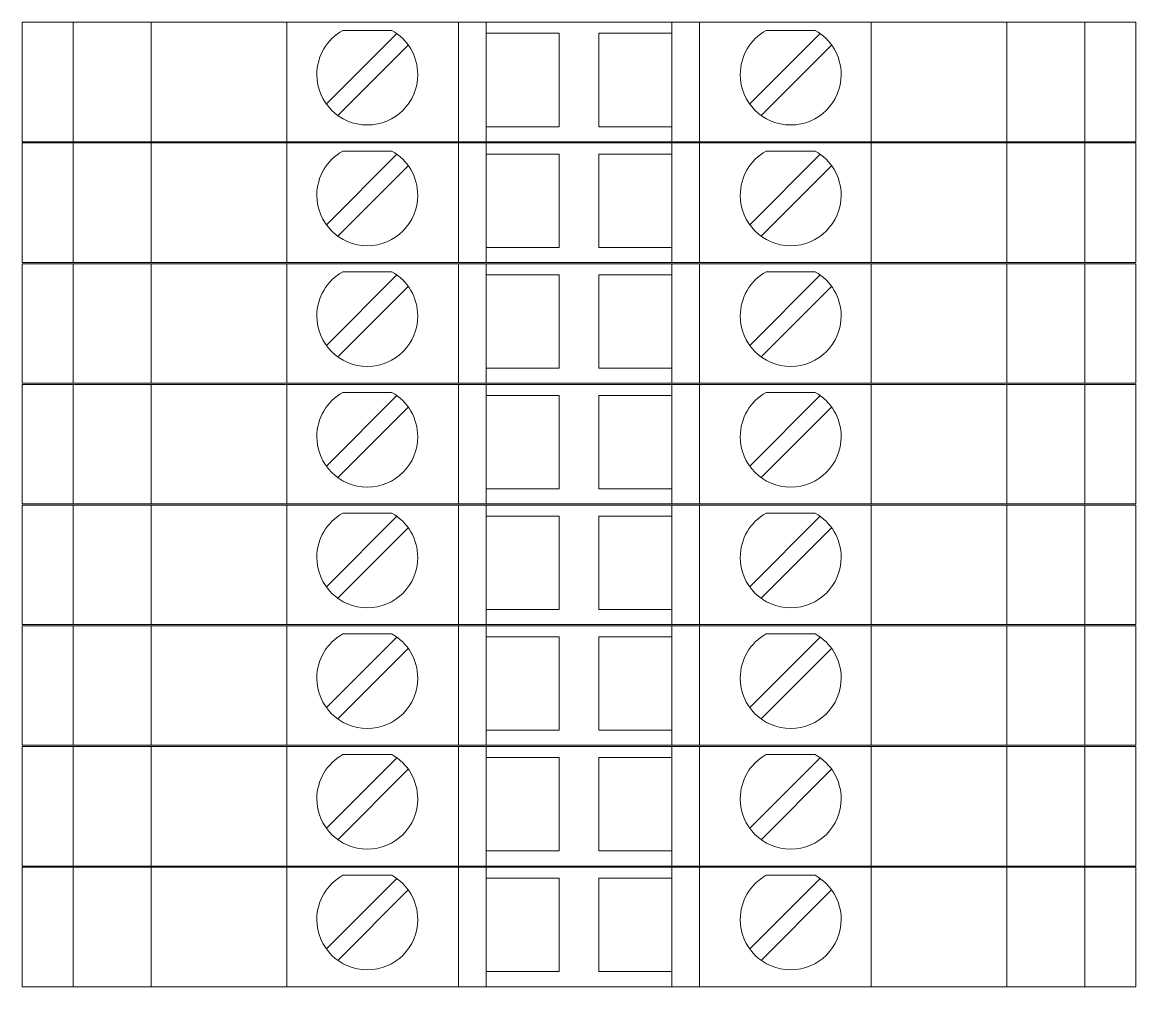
# Model space of a CAD drawing. Header units: millimetres. Extents: x 4962 to 7449, y 754 to 2938.
# Drawn here: x 5322.79 to 5370.79, y 2422.34 to 2463.89 of the extents above; entities that cross this region are included whole.
import ezdxf

# ---------------------------------------------------------------- set-up
doc = ezdxf.new("R2010")
doc.units = ezdxf.units.MM
doc.layers.add('000-PI-ORMAR', color=2, linetype='Continuous')

msp = doc.modelspace()

# ---------------------------------------------------------------- linework, layer by layer
at = {"layer": '000-PI-ORMAR', "color": 0, "linetype": 'ByBlock', "lineweight": 0}
for p, q in [((5322.792, 2463.893), (5322.792, 2463.893)), ((5324.992, 2463.893), (5322.792, 2463.893)), ((5322.792, 2463.893), (5322.792, 2458.743)), ((5324.992, 2463.893), (5324.992, 2463.893)), ((5324.992, 2463.893), (5326.584, 2463.893)), ((5324.992, 2463.893), (5324.992, 2458.743)), ((5326.584, 2463.893), (5328.726, 2463.893)), ((5327.042, 2463.893), (5327.042, 2463.893)), ((5328.353, 2463.893), (5328.353, 2458.743)), ((5329.11, 2463.893), (5328.726, 2463.893)), ((5331.618, 2463.893), (5329.11, 2463.893)), ((5329.292, 2463.893), (5329.292, 2463.893)), ((5330.792, 2463.893), (5330.792, 2463.893)), ((5331.618, 2463.893), (5334.192, 2463.893)), ((5331.942, 2463.893), (5331.942, 2463.893)), ((5334.192, 2463.893), (5341.592, 2463.893)), ((5334.192, 2463.893), (5334.192, 2458.743)), ((5336.992, 2463.893), (5336.992, 2463.893)), ((5341.592, 2463.893), (5342.792, 2463.893)), ((5341.592, 2463.893), (5341.592, 2458.743)), ((5342.792, 2463.893), (5342.792, 2463.893)), ((5342.792, 2463.893), (5350.792, 2463.893)), ((5342.792, 2463.893), (5342.792, 2458.743)), ((5350.792, 2463.893), (5350.792, 2463.893)), ((5350.792, 2463.893), (5351.992, 2463.893)), ((5350.792, 2463.893), (5350.792, 2458.743)), ((5351.992, 2463.893), (5359.392, 2463.893)), ((5351.992, 2463.893), (5351.992, 2458.743)), ((5359.392, 2463.893), (5361.966, 2463.893)), ((5359.392, 2463.893), (5359.392, 2458.743)), ((5364.474, 2463.893), (5361.966, 2463.893)), ((5362.792, 2463.893), (5362.792, 2463.893)), ((5363.092, 2463.893), (5363.092, 2463.893)), ((5363.992, 2463.893), (5363.992, 2463.893)), ((5364.858, 2463.893), (5364.474, 2463.893)), ((5364.858, 2463.893), (5367, 2463.893)), ((5365.231, 2463.893), (5365.231, 2458.743)), ((5366.542, 2463.893), (5366.542, 2463.893)), ((5367, 2463.893), (5368.592, 2463.893)), ((5368.592, 2463.893), (5368.592, 2463.893)), ((5368.592, 2463.893), (5369.792, 2463.893)), ((5368.592, 2463.893), (5368.592, 2458.743)), ((5369.292, 2463.893), (5369.292, 2463.893)), ((5369.792, 2463.893), (5369.792, 2463.893)), ((5369.792, 2463.893), (5370.109, 2463.893)), ((5370.792, 2463.893), (5370.109, 2463.893)), ((5370.792, 2463.893), (5370.792, 2463.893)), ((5370.792, 2463.893), (5370.792, 2458.743)), ((5338.937, 2463.409), (5335.902, 2460.373)), ((5336.608, 2463.543), (5336.608, 2463.543)), ((5338.726, 2463.543), (5336.608, 2463.543)), ((5338.726, 2463.543), (5338.726, 2463.543)), ((5338.937, 2463.409), (5338.937, 2463.409)), ((5342.792, 2463.418), (5345.942, 2463.418)), ((5342.792, 2463.418), (5342.792, 2463.418)), ((5345.942, 2463.418), (5345.942, 2459.393)), ((5345.942, 2463.418), (5345.942, 2463.418)), ((5347.642, 2459.393), (5347.642, 2463.418)), ((5347.642, 2463.418), (5350.792, 2463.418)), ((5347.642, 2463.418), (5347.642, 2463.418)), ((5350.792, 2463.418), (5350.792, 2463.418)), ((5357.187, 2463.409), (5354.152, 2460.373)), ((5354.858, 2463.543), (5354.858, 2463.543)), ((5356.976, 2463.543), (5354.858, 2463.543)), ((5356.976, 2463.543), (5356.976, 2463.543)), ((5357.187, 2463.409), (5357.187, 2463.409)), ((5336.397, 2459.878), (5339.432, 2462.914)), ((5339.432, 2462.914), (5339.432, 2462.914)), ((5341.592, 2462.943), (5341.592, 2460.343)), ((5341.592, 2462.943), (5341.592, 2462.943)), ((5351.992, 2462.943), (5351.992, 2460.343)), ((5351.992, 2462.943), (5351.992, 2462.943)), ((5354.647, 2459.878), (5357.682, 2462.914)), ((5357.682, 2462.914), (5357.682, 2462.914)), ((5335.902, 2460.373), (5335.902, 2460.373)), ((5341.592, 2460.343), (5341.592, 2460.343)), ((5351.992, 2460.343), (5351.992, 2460.343)), ((5354.152, 2460.373), (5354.152, 2460.373)), ((5336.397, 2459.878), (5336.397, 2459.878)), ((5354.647, 2459.878), (5354.647, 2459.878)), ((5345.942, 2459.393), (5342.792, 2459.393)), ((5342.792, 2459.393), (5342.792, 2459.393)), ((5345.942, 2459.393), (5345.942, 2459.393)), ((5350.792, 2459.393), (5347.642, 2459.393)), ((5347.642, 2459.393), (5347.642, 2459.393)), ((5350.792, 2459.393), (5350.792, 2459.393)), ((5324.992, 2458.743), (5322.792, 2458.743)), ((5322.792, 2458.743), (5322.792, 2458.743)), ((5322.792, 2458.693), (5322.792, 2458.693)), ((5324.992, 2458.693), (5322.792, 2458.693)), ((5322.792, 2458.693), (5322.792, 2453.543)), ((5324.992, 2458.743), (5326.584, 2458.743)), ((5324.992, 2458.743), (5324.992, 2458.743)), ((5324.992, 2458.693), (5324.992, 2458.693)), ((5324.992, 2458.693), (5326.584, 2458.693)), ((5324.992, 2458.693), (5324.992, 2453.543)), ((5326.584, 2458.743), (5328.726, 2458.743)), ((5326.584, 2458.693), (5328.726, 2458.693)), ((5327.042, 2458.743), (5327.042, 2458.743)), ((5327.042, 2458.693), (5327.042, 2458.693)), ((5328.353, 2458.693), (5328.353, 2453.543)), ((5328.726, 2458.743), (5329.11, 2458.743)), ((5329.11, 2458.693), (5328.726, 2458.693)), ((5329.11, 2458.743), (5331.618, 2458.743)), ((5331.618, 2458.693), (5329.11, 2458.693)), ((5329.292, 2458.743), (5329.292, 2458.743)), ((5329.292, 2458.693), (5329.292, 2458.693)), ((5330.792, 2458.693), (5330.792, 2458.693)), ((5331.618, 2458.743), (5334.192, 2458.743)), ((5331.618, 2458.693), (5334.192, 2458.693)), ((5331.942, 2458.743), (5331.942, 2458.743)), ((5331.942, 2458.693), (5331.942, 2458.693)), ((5334.192, 2458.743), (5341.592, 2458.743)), ((5334.192, 2458.693), (5341.592, 2458.693)), ((5334.192, 2458.693), (5334.192, 2453.543)), ((5336.992, 2458.743), (5336.992, 2458.743)), ((5336.992, 2458.693), (5336.992, 2458.693)), ((5341.592, 2458.743), (5342.792, 2458.743)), ((5341.592, 2458.693), (5342.792, 2458.693)), ((5341.592, 2458.693), (5341.592, 2453.543)), ((5342.792, 2458.743), (5350.792, 2458.743)), ((5342.792, 2458.743), (5342.792, 2458.743)), ((5342.792, 2458.693), (5342.792, 2458.693)), ((5342.792, 2458.693), (5350.792, 2458.693)), ((5342.792, 2458.693), (5342.792, 2453.543)), ((5350.792, 2458.743), (5351.992, 2458.743)), ((5350.792, 2458.743), (5350.792, 2458.743)), ((5350.792, 2458.693), (5350.792, 2458.693)), ((5350.792, 2458.693), (5351.992, 2458.693)), ((5350.792, 2458.693), (5350.792, 2453.543)), ((5351.992, 2458.743), (5359.392, 2458.743)), ((5351.992, 2458.693), (5359.392, 2458.693)), ((5351.992, 2458.693), (5351.992, 2453.543)), ((5359.392, 2458.743), (5361.966, 2458.743)), ((5359.392, 2458.693), (5361.966, 2458.693)), ((5359.392, 2458.693), (5359.392, 2453.543)), ((5361.966, 2458.743), (5364.474, 2458.743)), ((5364.474, 2458.693), (5361.966, 2458.693)), ((5362.792, 2458.693), (5362.792, 2458.693)), ((5363.092, 2458.743), (5363.092, 2458.743)), ((5363.092, 2458.693), (5363.092, 2458.693)), ((5363.992, 2458.743), (5363.992, 2458.743)), ((5363.992, 2458.693), (5363.992, 2458.693)), ((5364.474, 2458.743), (5364.858, 2458.743)), ((5364.858, 2458.693), (5364.474, 2458.693)), ((5364.858, 2458.743), (5367, 2458.743)), ((5364.858, 2458.693), (5367, 2458.693)), ((5365.231, 2458.693), (5365.231, 2453.543)), ((5366.542, 2458.743), (5366.542, 2458.743)), ((5366.542, 2458.693), (5366.542, 2458.693)), ((5367, 2458.743), (5368.592, 2458.743)), ((5367, 2458.693), (5368.592, 2458.693)), ((5368.592, 2458.743), (5369.792, 2458.743)), ((5368.592, 2458.743), (5368.592, 2458.743)), ((5368.592, 2458.693), (5368.592, 2458.693)), ((5368.592, 2458.693), (5369.792, 2458.693)), ((5368.592, 2458.693), (5368.592, 2453.543)), ((5369.292, 2458.693), (5369.292, 2458.693)), ((5369.792, 2458.743), (5370.109, 2458.743)), ((5369.792, 2458.743), (5369.792, 2458.743)), ((5369.792, 2458.693), (5369.792, 2458.693)), ((5369.792, 2458.693), (5370.109, 2458.693)), ((5370.792, 2458.743), (5370.109, 2458.743)), ((5370.792, 2458.693), (5370.109, 2458.693)), ((5370.792, 2458.743), (5370.792, 2458.743)), ((5370.792, 2458.693), (5370.792, 2458.693)), ((5370.792, 2458.693), (5370.792, 2453.543)), ((5338.937, 2458.209), (5335.902, 2455.173)), ((5336.608, 2458.343), (5336.608, 2458.343)), ((5338.726, 2458.343), (5336.608, 2458.343)), ((5338.726, 2458.343), (5338.726, 2458.343)), ((5338.937, 2458.209), (5338.937, 2458.209)), ((5342.792, 2458.218), (5345.942, 2458.218)), ((5342.792, 2458.218), (5342.792, 2458.218)), ((5345.942, 2458.218), (5345.942, 2454.193)), ((5345.942, 2458.218), (5345.942, 2458.218)), ((5347.642, 2454.193), (5347.642, 2458.218)), ((5347.642, 2458.218), (5350.792, 2458.218)), ((5347.642, 2458.218), (5347.642, 2458.218)), ((5350.792, 2458.218), (5350.792, 2458.218)), ((5357.187, 2458.209), (5354.152, 2455.173)), ((5354.858, 2458.343), (5354.858, 2458.343)), ((5356.976, 2458.343), (5354.858, 2458.343)), ((5356.976, 2458.343), (5356.976, 2458.343)), ((5357.187, 2458.209), (5357.187, 2458.209)), ((5336.397, 2454.678), (5339.432, 2457.714)), ((5339.432, 2457.714), (5339.432, 2457.714)), ((5341.592, 2457.743), (5341.592, 2455.143)), ((5341.592, 2457.743), (5341.592, 2457.743)), ((5351.992, 2457.743), (5351.992, 2455.143)), ((5351.992, 2457.743), (5351.992, 2457.743)), ((5354.647, 2454.678), (5357.682, 2457.714)), ((5357.682, 2457.714), (5357.682, 2457.714)), ((5335.902, 2455.173), (5335.902, 2455.173)), ((5341.592, 2455.143), (5341.592, 2455.143)), ((5351.992, 2455.143), (5351.992, 2455.143)), ((5354.152, 2455.173), (5354.152, 2455.173)), ((5336.397, 2454.678), (5336.397, 2454.678)), ((5354.647, 2454.678), (5354.647, 2454.678)), ((5345.942, 2454.193), (5342.792, 2454.193)), ((5342.792, 2454.193), (5342.792, 2454.193)), ((5345.942, 2454.193), (5345.942, 2454.193)), ((5350.792, 2454.193), (5347.642, 2454.193)), ((5347.642, 2454.193), (5347.642, 2454.193)), ((5350.792, 2454.193), (5350.792, 2454.193)), ((5324.992, 2453.543), (5322.792, 2453.543)), ((5322.792, 2453.543), (5322.792, 2453.543)), ((5322.792, 2453.493), (5322.792, 2453.493)), ((5324.992, 2453.493), (5322.792, 2453.493)), ((5322.792, 2453.493), (5322.792, 2448.343)), ((5324.992, 2453.543), (5326.584, 2453.543)), ((5324.992, 2453.543), (5324.992, 2453.543)), ((5324.992, 2453.493), (5324.992, 2453.493)), ((5324.992, 2453.493), (5326.584, 2453.493)), ((5324.992, 2453.493), (5324.992, 2448.343)), ((5326.584, 2453.543), (5328.726, 2453.543)), ((5326.584, 2453.493), (5328.726, 2453.493)), ((5327.042, 2453.543), (5327.042, 2453.543)), ((5327.042, 2453.493), (5327.042, 2453.493)), ((5328.353, 2453.493), (5328.353, 2448.343)), ((5328.726, 2453.543), (5329.11, 2453.543)), ((5329.11, 2453.493), (5328.726, 2453.493)), ((5329.11, 2453.543), (5331.618, 2453.543)), ((5331.618, 2453.493), (5329.11, 2453.493)), ((5329.292, 2453.543), (5329.292, 2453.543)), ((5329.292, 2453.493), (5329.292, 2453.493)), ((5330.792, 2453.493), (5330.792, 2453.493)), ((5331.618, 2453.543), (5334.192, 2453.543)), ((5331.618, 2453.493), (5334.192, 2453.493)), ((5331.942, 2453.543), (5331.942, 2453.543)), ((5331.942, 2453.493), (5331.942, 2453.493)), ((5334.192, 2453.543), (5341.592, 2453.543)), ((5334.192, 2453.493), (5341.592, 2453.493)), ((5334.192, 2453.493), (5334.192, 2448.343)), ((5336.992, 2453.543), (5336.992, 2453.543)), ((5336.992, 2453.493), (5336.992, 2453.493)), ((5341.592, 2453.543), (5342.792, 2453.543)), ((5341.592, 2453.493), (5342.792, 2453.493)), ((5341.592, 2453.493), (5341.592, 2448.343)), ((5342.792, 2453.543), (5350.792, 2453.543)), ((5342.792, 2453.543), (5342.792, 2453.543)), ((5342.792, 2453.493), (5342.792, 2453.493)), ((5342.792, 2453.493), (5350.792, 2453.493)), ((5342.792, 2453.493), (5342.792, 2448.343)), ((5350.792, 2453.543), (5351.992, 2453.543)), ((5350.792, 2453.543), (5350.792, 2453.543)), ((5350.792, 2453.493), (5350.792, 2453.493)), ((5350.792, 2453.493), (5351.992, 2453.493)), ((5350.792, 2453.493), (5350.792, 2448.343)), ((5351.992, 2453.543), (5359.392, 2453.543)), ((5351.992, 2453.493), (5359.392, 2453.493)), ((5351.992, 2453.493), (5351.992, 2448.343)), ((5359.392, 2453.543), (5361.966, 2453.543)), ((5359.392, 2453.493), (5361.966, 2453.493)), ((5359.392, 2453.493), (5359.392, 2448.343)), ((5361.966, 2453.543), (5364.474, 2453.543)), ((5364.474, 2453.493), (5361.966, 2453.493)), ((5362.792, 2453.493), (5362.792, 2453.493)), ((5363.092, 2453.543), (5363.092, 2453.543)), ((5363.092, 2453.493), (5363.092, 2453.493)), ((5363.992, 2453.543), (5363.992, 2453.543)), ((5363.992, 2453.493), (5363.992, 2453.493)), ((5364.474, 2453.543), (5364.858, 2453.543)), ((5364.858, 2453.493), (5364.474, 2453.493)), ((5364.858, 2453.543), (5367, 2453.543)), ((5364.858, 2453.493), (5367, 2453.493)), ((5365.231, 2453.493), (5365.231, 2448.343)), ((5366.542, 2453.543), (5366.542, 2453.543)), ((5366.542, 2453.493), (5366.542, 2453.493)), ((5367, 2453.543), (5368.592, 2453.543)), ((5367, 2453.493), (5368.592, 2453.493)), ((5368.592, 2453.543), (5369.792, 2453.543)), ((5368.592, 2453.543), (5368.592, 2453.543)), ((5368.592, 2453.493), (5368.592, 2453.493)), ((5368.592, 2453.493), (5369.792, 2453.493)), ((5368.592, 2453.493), (5368.592, 2448.343)), ((5369.292, 2453.493), (5369.292, 2453.493)), ((5369.792, 2453.543), (5370.109, 2453.543)), ((5369.792, 2453.543), (5369.792, 2453.543)), ((5369.792, 2453.493), (5369.792, 2453.493)), ((5369.792, 2453.493), (5370.109, 2453.493)), ((5370.792, 2453.543), (5370.109, 2453.543)), ((5370.792, 2453.493), (5370.109, 2453.493)), ((5370.792, 2453.543), (5370.792, 2453.543)), ((5370.792, 2453.493), (5370.792, 2453.493)), ((5370.792, 2453.493), (5370.792, 2448.343)), ((5338.937, 2453.009), (5335.902, 2449.973)), ((5336.608, 2453.143), (5336.608, 2453.143)), ((5338.726, 2453.143), (5336.608, 2453.143)), ((5338.726, 2453.143), (5338.726, 2453.143)), ((5338.937, 2453.009), (5338.937, 2453.009)), ((5342.792, 2453.018), (5345.942, 2453.018)), ((5342.792, 2453.018), (5342.792, 2453.018)), ((5345.942, 2453.018), (5345.942, 2448.993)), ((5345.942, 2453.018), (5345.942, 2453.018)), ((5347.642, 2448.993), (5347.642, 2453.018)), ((5347.642, 2453.018), (5350.792, 2453.018)), ((5347.642, 2453.018), (5347.642, 2453.018)), ((5350.792, 2453.018), (5350.792, 2453.018)), ((5357.187, 2453.009), (5354.152, 2449.973)), ((5354.858, 2453.143), (5354.858, 2453.143)), ((5356.976, 2453.143), (5354.858, 2453.143)), ((5356.976, 2453.143), (5356.976, 2453.143)), ((5357.187, 2453.009), (5357.187, 2453.009)), ((5336.397, 2449.478), (5339.432, 2452.514)), ((5339.432, 2452.514), (5339.432, 2452.514)), ((5341.592, 2452.543), (5341.592, 2449.943)), ((5341.592, 2452.543), (5341.592, 2452.543)), ((5351.992, 2452.543), (5351.992, 2449.943)), ((5351.992, 2452.543), (5351.992, 2452.543)), ((5354.647, 2449.478), (5357.682, 2452.514)), ((5357.682, 2452.514), (5357.682, 2452.514)), ((5335.902, 2449.973), (5335.902, 2449.973)), ((5341.592, 2449.943), (5341.592, 2449.943)), ((5351.992, 2449.943), (5351.992, 2449.943)), ((5354.152, 2449.973), (5354.152, 2449.973)), ((5336.397, 2449.478), (5336.397, 2449.478)), ((5354.647, 2449.478), (5354.647, 2449.478)), ((5345.942, 2448.993), (5342.792, 2448.993)), ((5342.792, 2448.993), (5342.792, 2448.993)), ((5345.942, 2448.993), (5345.942, 2448.993)), ((5350.792, 2448.993), (5347.642, 2448.993)), ((5347.642, 2448.993), (5347.642, 2448.993)), ((5350.792, 2448.993), (5350.792, 2448.993)), ((5324.992, 2448.343), (5322.792, 2448.343)), ((5322.792, 2448.343), (5322.792, 2448.343)), ((5322.792, 2448.293), (5322.792, 2448.293)), ((5324.992, 2448.293), (5322.792, 2448.293)), ((5322.792, 2448.293), (5322.792, 2443.143)), ((5324.992, 2448.343), (5326.584, 2448.343)), ((5324.992, 2448.343), (5324.992, 2448.343)), ((5324.992, 2448.293), (5324.992, 2448.293)), ((5324.992, 2448.293), (5326.584, 2448.293)), ((5324.992, 2448.293), (5324.992, 2443.143)), ((5326.584, 2448.343), (5328.726, 2448.343)), ((5326.584, 2448.293), (5328.726, 2448.293)), ((5327.042, 2448.343), (5327.042, 2448.343)), ((5327.042, 2448.293), (5327.042, 2448.293)), ((5328.353, 2448.293), (5328.353, 2443.143)), ((5328.726, 2448.343), (5329.11, 2448.343)), ((5329.11, 2448.293), (5328.726, 2448.293)), ((5329.11, 2448.343), (5331.618, 2448.343)), ((5331.618, 2448.293), (5329.11, 2448.293)), ((5329.292, 2448.343), (5329.292, 2448.343)), ((5329.292, 2448.293), (5329.292, 2448.293)), ((5330.792, 2448.293), (5330.792, 2448.293)), ((5331.618, 2448.343), (5334.192, 2448.343)), ((5331.618, 2448.293), (5334.192, 2448.293)), ((5331.942, 2448.343), (5331.942, 2448.343)), ((5331.942, 2448.293), (5331.942, 2448.293)), ((5334.192, 2448.343), (5341.592, 2448.343)), ((5334.192, 2448.293), (5341.592, 2448.293)), ((5334.192, 2448.293), (5334.192, 2443.143)), ((5336.992, 2448.343), (5336.992, 2448.343)), ((5336.992, 2448.293), (5336.992, 2448.293)), ((5341.592, 2448.343), (5342.792, 2448.343)), ((5341.592, 2448.293), (5342.792, 2448.293)), ((5341.592, 2448.293), (5341.592, 2443.143)), ((5342.792, 2448.343), (5350.792, 2448.343)), ((5342.792, 2448.343), (5342.792, 2448.343)), ((5342.792, 2448.293), (5342.792, 2448.293)), ((5342.792, 2448.293), (5350.792, 2448.293)), ((5342.792, 2448.293), (5342.792, 2443.143)), ((5350.792, 2448.343), (5351.992, 2448.343)), ((5350.792, 2448.343), (5350.792, 2448.343)), ((5350.792, 2448.293), (5350.792, 2448.293)), ((5350.792, 2448.293), (5351.992, 2448.293)), ((5350.792, 2448.293), (5350.792, 2443.143)), ((5351.992, 2448.343), (5359.392, 2448.343)), ((5351.992, 2448.293), (5359.392, 2448.293)), ((5351.992, 2448.293), (5351.992, 2443.143)), ((5359.392, 2448.343), (5361.966, 2448.343)), ((5359.392, 2448.293), (5361.966, 2448.293)), ((5359.392, 2448.293), (5359.392, 2443.143)), ((5361.966, 2448.343), (5364.474, 2448.343)), ((5364.474, 2448.293), (5361.966, 2448.293)), ((5362.792, 2448.293), (5362.792, 2448.293)), ((5363.092, 2448.343), (5363.092, 2448.343)), ((5363.092, 2448.293), (5363.092, 2448.293)), ((5363.992, 2448.343), (5363.992, 2448.343)), ((5363.992, 2448.293), (5363.992, 2448.293)), ((5364.474, 2448.343), (5364.858, 2448.343)), ((5364.858, 2448.293), (5364.474, 2448.293)), ((5364.858, 2448.343), (5367, 2448.343)), ((5364.858, 2448.293), (5367, 2448.293)), ((5365.231, 2448.293), (5365.231, 2443.143)), ((5366.542, 2448.343), (5366.542, 2448.343)), ((5366.542, 2448.293), (5366.542, 2448.293)), ((5367, 2448.343), (5368.592, 2448.343)), ((5367, 2448.293), (5368.592, 2448.293)), ((5368.592, 2448.343), (5369.792, 2448.343)), ((5368.592, 2448.343), (5368.592, 2448.343)), ((5368.592, 2448.293), (5368.592, 2448.293)), ((5368.592, 2448.293), (5369.792, 2448.293)), ((5368.592, 2448.293), (5368.592, 2443.143)), ((5369.292, 2448.293), (5369.292, 2448.293)), ((5369.792, 2448.343), (5370.109, 2448.343)), ((5369.792, 2448.343), (5369.792, 2448.343)), ((5369.792, 2448.293), (5369.792, 2448.293)), ((5369.792, 2448.293), (5370.109, 2448.293)), ((5370.792, 2448.343), (5370.109, 2448.343)), ((5370.792, 2448.293), (5370.109, 2448.293)), ((5370.792, 2448.343), (5370.792, 2448.343)), ((5370.792, 2448.293), (5370.792, 2448.293)), ((5370.792, 2448.293), (5370.792, 2443.143)), ((5338.937, 2447.809), (5335.902, 2444.773)), ((5336.608, 2447.943), (5336.608, 2447.943)), ((5338.726, 2447.943), (5336.608, 2447.943)), ((5338.726, 2447.943), (5338.726, 2447.943)), ((5338.937, 2447.809), (5338.937, 2447.809)), ((5342.792, 2447.818), (5345.942, 2447.818)), ((5342.792, 2447.818), (5342.792, 2447.818)), ((5345.942, 2447.818), (5345.942, 2443.793)), ((5345.942, 2447.818), (5345.942, 2447.818)), ((5347.642, 2443.793), (5347.642, 2447.818)), ((5347.642, 2447.818), (5350.792, 2447.818)), ((5347.642, 2447.818), (5347.642, 2447.818)), ((5350.792, 2447.818), (5350.792, 2447.818)), ((5357.187, 2447.809), (5354.152, 2444.773)), ((5354.858, 2447.943), (5354.858, 2447.943)), ((5356.976, 2447.943), (5354.858, 2447.943)), ((5356.976, 2447.943), (5356.976, 2447.943)), ((5357.187, 2447.809), (5357.187, 2447.809)), ((5336.397, 2444.278), (5339.432, 2447.314)), ((5339.432, 2447.314), (5339.432, 2447.314)), ((5341.592, 2447.343), (5341.592, 2444.743)), ((5341.592, 2447.343), (5341.592, 2447.343)), ((5351.992, 2447.343), (5351.992, 2444.743)), ((5351.992, 2447.343), (5351.992, 2447.343)), ((5354.647, 2444.278), (5357.682, 2447.314)), ((5357.682, 2447.314), (5357.682, 2447.314)), ((5335.902, 2444.773), (5335.902, 2444.773)), ((5341.592, 2444.743), (5341.592, 2444.743)), ((5351.992, 2444.743), (5351.992, 2444.743)), ((5354.152, 2444.773), (5354.152, 2444.773)), ((5336.397, 2444.278), (5336.397, 2444.278)), ((5354.647, 2444.278), (5354.647, 2444.278)), ((5345.942, 2443.793), (5342.792, 2443.793)), ((5342.792, 2443.793), (5342.792, 2443.793)), ((5345.942, 2443.793), (5345.942, 2443.793)), ((5350.792, 2443.793), (5347.642, 2443.793)), ((5347.642, 2443.793), (5347.642, 2443.793)), ((5350.792, 2443.793), (5350.792, 2443.793)), ((5324.992, 2443.143), (5322.792, 2443.143)), ((5322.792, 2443.143), (5322.792, 2443.143)), ((5322.792, 2443.093), (5322.792, 2443.093)), ((5324.992, 2443.093), (5322.792, 2443.093)), ((5322.792, 2443.093), (5322.792, 2437.943)), ((5324.992, 2443.143), (5326.584, 2443.143)), ((5324.992, 2443.143), (5324.992, 2443.143)), ((5324.992, 2443.093), (5324.992, 2443.093)), ((5324.992, 2443.093), (5326.584, 2443.093)), ((5324.992, 2443.093), (5324.992, 2437.943)), ((5326.584, 2443.143), (5328.726, 2443.143)), ((5326.584, 2443.093), (5328.726, 2443.093)), ((5327.042, 2443.143), (5327.042, 2443.143)), ((5327.042, 2443.093), (5327.042, 2443.093)), ((5328.353, 2443.093), (5328.353, 2437.943)), ((5328.726, 2443.143), (5329.11, 2443.143)), ((5329.11, 2443.093), (5328.726, 2443.093)), ((5329.11, 2443.143), (5331.618, 2443.143)), ((5331.618, 2443.093), (5329.11, 2443.093)), ((5329.292, 2443.143), (5329.292, 2443.143)), ((5329.292, 2443.093), (5329.292, 2443.093)), ((5330.792, 2443.093), (5330.792, 2443.093)), ((5331.618, 2443.143), (5334.192, 2443.143)), ((5331.618, 2443.093), (5334.192, 2443.093)), ((5331.942, 2443.143), (5331.942, 2443.143)), ((5331.942, 2443.093), (5331.942, 2443.093)), ((5334.192, 2443.143), (5341.592, 2443.143)), ((5334.192, 2443.093), (5341.592, 2443.093)), ((5334.192, 2443.093), (5334.192, 2437.943)), ((5336.608, 2442.743), (5336.608, 2442.743)), ((5338.726, 2442.743), (5336.608, 2442.743)), ((5336.992, 2443.143), (5336.992, 2443.143)), ((5336.992, 2443.093), (5336.992, 2443.093)), ((5338.726, 2442.743), (5338.726, 2442.743)), ((5341.592, 2443.143), (5342.792, 2443.143)), ((5341.592, 2443.093), (5342.792, 2443.093)), ((5341.592, 2443.093), (5341.592, 2437.943)), ((5342.792, 2443.143), (5350.792, 2443.143)), ((5342.792, 2443.143), (5342.792, 2443.143)), ((5342.792, 2443.093), (5342.792, 2443.093)), ((5342.792, 2443.093), (5350.792, 2443.093)), ((5342.792, 2443.093), (5342.792, 2437.943)), ((5350.792, 2443.143), (5351.992, 2443.143)), ((5350.792, 2443.143), (5350.792, 2443.143)), ((5350.792, 2443.093), (5350.792, 2443.093)), ((5350.792, 2443.093), (5351.992, 2443.093)), ((5350.792, 2443.093), (5350.792, 2437.943)), ((5351.992, 2443.143), (5359.392, 2443.143)), ((5351.992, 2443.093), (5359.392, 2443.093)), ((5351.992, 2443.093), (5351.992, 2437.943)), ((5354.858, 2442.743), (5354.858, 2442.743)), ((5356.976, 2442.743), (5354.858, 2442.743)), ((5356.976, 2442.743), (5356.976, 2442.743)), ((5359.392, 2443.143), (5361.966, 2443.143)), ((5359.392, 2443.093), (5361.966, 2443.093)), ((5359.392, 2443.093), (5359.392, 2437.943)), ((5361.966, 2443.143), (5364.474, 2443.143)), ((5364.474, 2443.093), (5361.966, 2443.093)), ((5362.792, 2443.093), (5362.792, 2443.093)), ((5363.092, 2443.143), (5363.092, 2443.143)), ((5363.092, 2443.093), (5363.092, 2443.093)), ((5363.992, 2443.143), (5363.992, 2443.143)), ((5363.992, 2443.093), (5363.992, 2443.093)), ((5364.474, 2443.143), (5364.858, 2443.143)), ((5364.858, 2443.093), (5364.474, 2443.093)), ((5364.858, 2443.143), (5367, 2443.143)), ((5364.858, 2443.093), (5367, 2443.093)), ((5365.231, 2443.093), (5365.231, 2437.943)), ((5366.542, 2443.143), (5366.542, 2443.143)), ((5366.542, 2443.093), (5366.542, 2443.093)), ((5367, 2443.143), (5368.592, 2443.143)), ((5367, 2443.093), (5368.592, 2443.093)), ((5368.592, 2443.143), (5369.792, 2443.143)), ((5368.592, 2443.143), (5368.592, 2443.143)), ((5368.592, 2443.093), (5368.592, 2443.093)), ((5368.592, 2443.093), (5369.792, 2443.093)), ((5368.592, 2443.093), (5368.592, 2437.943)), ((5369.292, 2443.093), (5369.292, 2443.093)), ((5369.792, 2443.143), (5370.109, 2443.143)), ((5369.792, 2443.143), (5369.792, 2443.143)), ((5369.792, 2443.093), (5369.792, 2443.093)), ((5369.792, 2443.093), (5370.109, 2443.093)), ((5370.792, 2443.143), (5370.109, 2443.143)), ((5370.792, 2443.093), (5370.109, 2443.093)), ((5370.792, 2443.143), (5370.792, 2443.143)), ((5370.792, 2443.093), (5370.792, 2443.093)), ((5370.792, 2443.093), (5370.792, 2437.943)), ((5338.937, 2442.609), (5335.902, 2439.573)), ((5338.937, 2442.609), (5338.937, 2442.609)), ((5342.792, 2442.618), (5345.942, 2442.618)), ((5342.792, 2442.618), (5342.792, 2442.618)), ((5345.942, 2442.618), (5345.942, 2438.593)), ((5345.942, 2442.618), (5345.942, 2442.618)), ((5347.642, 2438.593), (5347.642, 2442.618)), ((5347.642, 2442.618), (5350.792, 2442.618)), ((5347.642, 2442.618), (5347.642, 2442.618)), ((5350.792, 2442.618), (5350.792, 2442.618)), ((5357.187, 2442.609), (5354.152, 2439.573)), ((5357.187, 2442.609), (5357.187, 2442.609)), ((5336.397, 2439.078), (5339.432, 2442.114)), ((5339.432, 2442.114), (5339.432, 2442.114)), ((5341.592, 2442.143), (5341.592, 2439.543)), ((5341.592, 2442.143), (5341.592, 2442.143)), ((5351.992, 2442.143), (5351.992, 2439.543)), ((5351.992, 2442.143), (5351.992, 2442.143)), ((5354.647, 2439.078), (5357.682, 2442.114)), ((5357.682, 2442.114), (5357.682, 2442.114)), ((5335.902, 2439.573), (5335.902, 2439.573)), ((5341.592, 2439.543), (5341.592, 2439.543)), ((5351.992, 2439.543), (5351.992, 2439.543)), ((5354.152, 2439.573), (5354.152, 2439.573)), ((5336.397, 2439.078), (5336.397, 2439.078)), ((5354.647, 2439.078), (5354.647, 2439.078)), ((5345.942, 2438.593), (5342.792, 2438.593)), ((5342.792, 2438.593), (5342.792, 2438.593)), ((5345.942, 2438.593), (5345.942, 2438.593)), ((5350.792, 2438.593), (5347.642, 2438.593)), ((5347.642, 2438.593), (5347.642, 2438.593)), ((5350.792, 2438.593), (5350.792, 2438.593)), ((5324.992, 2437.943), (5322.792, 2437.943)), ((5322.792, 2437.943), (5322.792, 2437.943)), ((5324.992, 2437.943), (5326.584, 2437.943)), ((5324.992, 2437.943), (5324.992, 2437.943)), ((5326.584, 2437.943), (5328.726, 2437.943)), ((5327.042, 2437.943), (5327.042, 2437.943)), ((5328.726, 2437.943), (5329.11, 2437.943)), ((5329.11, 2437.943), (5331.618, 2437.943)), ((5329.292, 2437.943), (5329.292, 2437.943)), ((5331.618, 2437.943), (5334.192, 2437.943)), ((5331.942, 2437.943), (5331.942, 2437.943)), ((5334.192, 2437.943), (5341.592, 2437.943)), ((5336.992, 2437.943), (5336.992, 2437.943)), ((5341.592, 2437.943), (5342.792, 2437.943)), ((5342.792, 2437.943), (5350.792, 2437.943)), ((5342.792, 2437.943), (5342.792, 2437.943)), ((5350.792, 2437.943), (5351.992, 2437.943)), ((5350.792, 2437.943), (5350.792, 2437.943)), ((5351.992, 2437.943), (5359.392, 2437.943)), ((5359.392, 2437.943), (5361.966, 2437.943)), ((5361.966, 2437.943), (5364.474, 2437.943)), ((5363.092, 2437.943), (5363.092, 2437.943)), ((5363.992, 2437.943), (5363.992, 2437.943)), ((5364.474, 2437.943), (5364.858, 2437.943)), ((5364.858, 2437.943), (5367, 2437.943)), ((5366.542, 2437.943), (5366.542, 2437.943)), ((5367, 2437.943), (5368.592, 2437.943)), ((5368.592, 2437.943), (5369.792, 2437.943)), ((5368.592, 2437.943), (5368.592, 2437.943)), ((5369.792, 2437.943), (5370.109, 2437.943)), ((5369.792, 2437.943), (5369.792, 2437.943)), ((5370.792, 2437.943), (5370.109, 2437.943)), ((5370.792, 2437.943), (5370.792, 2437.943)), ((5322.792, 2437.893), (5322.792, 2437.893)), ((5324.992, 2437.893), (5322.792, 2437.893)), ((5322.792, 2437.893), (5322.792, 2432.743)), ((5324.992, 2437.893), (5324.992, 2437.893)), ((5324.992, 2437.893), (5326.584, 2437.893)), ((5324.992, 2437.893), (5324.992, 2432.743)), ((5326.584, 2437.893), (5328.726, 2437.893)), ((5327.042, 2437.893), (5327.042, 2437.893)), ((5328.353, 2437.893), (5328.353, 2432.743)), ((5329.11, 2437.893), (5328.726, 2437.893)), ((5331.618, 2437.893), (5329.11, 2437.893)), ((5329.292, 2437.893), (5329.292, 2437.893)), ((5330.792, 2437.893), (5330.792, 2437.893)), ((5331.618, 2437.893), (5334.192, 2437.893)), ((5331.942, 2437.893), (5331.942, 2437.893)), ((5334.192, 2437.893), (5341.592, 2437.893)), ((5334.192, 2437.893), (5334.192, 2432.743)), ((5336.608, 2437.543), (5336.608, 2437.543)), ((5338.726, 2437.543), (5336.608, 2437.543)), ((5336.992, 2437.893), (5336.992, 2437.893)), ((5338.726, 2437.543), (5338.726, 2437.543)), ((5341.592, 2437.893), (5342.792, 2437.893)), ((5341.592, 2437.893), (5341.592, 2432.743)), ((5342.792, 2437.893), (5342.792, 2437.893)), ((5342.792, 2437.893), (5350.792, 2437.893)), ((5342.792, 2437.893), (5342.792, 2432.743)), ((5350.792, 2437.893), (5350.792, 2437.893)), ((5350.792, 2437.893), (5351.992, 2437.893)), ((5350.792, 2437.893), (5350.792, 2432.743)), ((5351.992, 2437.893), (5359.392, 2437.893)), ((5351.992, 2437.893), (5351.992, 2432.743)), ((5354.858, 2437.543), (5354.858, 2437.543)), ((5356.976, 2437.543), (5354.858, 2437.543)), ((5356.976, 2437.543), (5356.976, 2437.543)), ((5359.392, 2437.893), (5361.966, 2437.893)), ((5359.392, 2437.893), (5359.392, 2432.743)), ((5364.474, 2437.893), (5361.966, 2437.893)), ((5362.792, 2437.893), (5362.792, 2437.893)), ((5363.092, 2437.893), (5363.092, 2437.893)), ((5363.992, 2437.893), (5363.992, 2437.893)), ((5364.858, 2437.893), (5364.474, 2437.893)), ((5364.858, 2437.893), (5367, 2437.893)), ((5365.231, 2437.893), (5365.231, 2432.743)), ((5366.542, 2437.893), (5366.542, 2437.893)), ((5367, 2437.893), (5368.592, 2437.893)), ((5368.592, 2437.893), (5368.592, 2437.893)), ((5368.592, 2437.893), (5369.792, 2437.893)), ((5368.592, 2437.893), (5368.592, 2432.743)), ((5369.292, 2437.893), (5369.292, 2437.893)), ((5369.792, 2437.893), (5369.792, 2437.893)), ((5369.792, 2437.893), (5370.109, 2437.893)), ((5370.792, 2437.893), (5370.109, 2437.893)), ((5370.792, 2437.893), (5370.792, 2437.893)), ((5370.792, 2437.893), (5370.792, 2432.743)), ((5338.937, 2437.409), (5335.902, 2434.373)), ((5338.937, 2437.409), (5338.937, 2437.409)), ((5342.792, 2437.418), (5345.942, 2437.418)), ((5342.792, 2437.418), (5342.792, 2437.418)), ((5345.942, 2437.418), (5345.942, 2433.393)), ((5345.942, 2437.418), (5345.942, 2437.418)), ((5347.642, 2433.393), (5347.642, 2437.418)), ((5347.642, 2437.418), (5350.792, 2437.418)), ((5347.642, 2437.418), (5347.642, 2437.418)), ((5350.792, 2437.418), (5350.792, 2437.418)), ((5357.187, 2437.409), (5354.152, 2434.373)), ((5357.187, 2437.409), (5357.187, 2437.409)), ((5336.397, 2433.878), (5339.432, 2436.914)), ((5339.432, 2436.914), (5339.432, 2436.914)), ((5341.592, 2436.943), (5341.592, 2434.343)), ((5341.592, 2436.943), (5341.592, 2436.943)), ((5351.992, 2436.943), (5351.992, 2434.343)), ((5351.992, 2436.943), (5351.992, 2436.943)), ((5354.647, 2433.878), (5357.682, 2436.914)), ((5357.682, 2436.914), (5357.682, 2436.914)), ((5335.902, 2434.373), (5335.902, 2434.373)), ((5341.592, 2434.343), (5341.592, 2434.343)), ((5351.992, 2434.343), (5351.992, 2434.343)), ((5354.152, 2434.373), (5354.152, 2434.373)), ((5336.397, 2433.878), (5336.397, 2433.878)), ((5354.647, 2433.878), (5354.647, 2433.878)), ((5345.942, 2433.393), (5342.792, 2433.393)), ((5342.792, 2433.393), (5342.792, 2433.393)), ((5345.942, 2433.393), (5345.942, 2433.393)), ((5350.792, 2433.393), (5347.642, 2433.393)), ((5347.642, 2433.393), (5347.642, 2433.393)), ((5350.792, 2433.393), (5350.792, 2433.393)), ((5324.992, 2432.743), (5322.792, 2432.743)), ((5322.792, 2432.743), (5322.792, 2432.743)), ((5322.792, 2432.693), (5322.792, 2432.693)), ((5324.992, 2432.693), (5322.792, 2432.693)), ((5322.792, 2432.693), (5322.792, 2427.543)), ((5324.992, 2432.743), (5326.584, 2432.743)), ((5324.992, 2432.743), (5324.992, 2432.743)), ((5324.992, 2432.693), (5324.992, 2432.693)), ((5324.992, 2432.693), (5326.584, 2432.693)), ((5324.992, 2432.693), (5324.992, 2427.543)), ((5326.584, 2432.743), (5328.726, 2432.743)), ((5326.584, 2432.693), (5328.726, 2432.693)), ((5327.042, 2432.743), (5327.042, 2432.743)), ((5327.042, 2432.693), (5327.042, 2432.693)), ((5328.353, 2432.693), (5328.353, 2427.543)), ((5328.726, 2432.743), (5329.11, 2432.743)), ((5329.11, 2432.693), (5328.726, 2432.693)), ((5329.11, 2432.743), (5331.618, 2432.743)), ((5331.618, 2432.693), (5329.11, 2432.693)), ((5329.292, 2432.743), (5329.292, 2432.743)), ((5329.292, 2432.693), (5329.292, 2432.693)), ((5330.792, 2432.693), (5330.792, 2432.693)), ((5331.618, 2432.743), (5334.192, 2432.743)), ((5331.618, 2432.693), (5334.192, 2432.693)), ((5331.942, 2432.743), (5331.942, 2432.743)), ((5331.942, 2432.693), (5331.942, 2432.693)), ((5334.192, 2432.743), (5341.592, 2432.743)), ((5334.192, 2432.693), (5341.592, 2432.693)), ((5334.192, 2432.693), (5334.192, 2427.543)), ((5336.992, 2432.743), (5336.992, 2432.743)), ((5336.992, 2432.693), (5336.992, 2432.693)), ((5341.592, 2432.743), (5342.792, 2432.743)), ((5341.592, 2432.693), (5342.792, 2432.693)), ((5341.592, 2432.693), (5341.592, 2427.543)), ((5342.792, 2432.743), (5350.792, 2432.743)), ((5342.792, 2432.743), (5342.792, 2432.743)), ((5342.792, 2432.693), (5342.792, 2432.693)), ((5342.792, 2432.693), (5350.792, 2432.693)), ((5342.792, 2432.693), (5342.792, 2427.543)), ((5350.792, 2432.743), (5351.992, 2432.743)), ((5350.792, 2432.743), (5350.792, 2432.743)), ((5350.792, 2432.693), (5350.792, 2432.693)), ((5350.792, 2432.693), (5351.992, 2432.693)), ((5350.792, 2432.693), (5350.792, 2427.543)), ((5351.992, 2432.743), (5359.392, 2432.743)), ((5351.992, 2432.693), (5359.392, 2432.693)), ((5351.992, 2432.693), (5351.992, 2427.543)), ((5359.392, 2432.743), (5361.966, 2432.743)), ((5359.392, 2432.693), (5361.966, 2432.693)), ((5359.392, 2432.693), (5359.392, 2427.543)), ((5361.966, 2432.743), (5364.474, 2432.743)), ((5364.474, 2432.693), (5361.966, 2432.693)), ((5362.792, 2432.693), (5362.792, 2432.693)), ((5363.092, 2432.743), (5363.092, 2432.743)), ((5363.092, 2432.693), (5363.092, 2432.693)), ((5363.992, 2432.743), (5363.992, 2432.743)), ((5363.992, 2432.693), (5363.992, 2432.693)), ((5364.474, 2432.743), (5364.858, 2432.743)), ((5364.858, 2432.693), (5364.474, 2432.693)), ((5364.858, 2432.743), (5367, 2432.743)), ((5364.858, 2432.693), (5367, 2432.693)), ((5365.231, 2432.693), (5365.231, 2427.543)), ((5366.542, 2432.743), (5366.542, 2432.743)), ((5366.542, 2432.693), (5366.542, 2432.693)), ((5367, 2432.743), (5368.592, 2432.743)), ((5367, 2432.693), (5368.592, 2432.693)), ((5368.592, 2432.743), (5369.792, 2432.743)), ((5368.592, 2432.743), (5368.592, 2432.743)), ((5368.592, 2432.693), (5368.592, 2432.693)), ((5368.592, 2432.693), (5369.792, 2432.693)), ((5368.592, 2432.693), (5368.592, 2427.543)), ((5369.292, 2432.693), (5369.292, 2432.693)), ((5369.792, 2432.743), (5370.109, 2432.743)), ((5369.792, 2432.743), (5369.792, 2432.743)), ((5369.792, 2432.693), (5369.792, 2432.693)), ((5369.792, 2432.693), (5370.109, 2432.693)), ((5370.792, 2432.743), (5370.109, 2432.743)), ((5370.792, 2432.693), (5370.109, 2432.693)), ((5370.792, 2432.743), (5370.792, 2432.743)), ((5370.792, 2432.693), (5370.792, 2432.693)), ((5370.792, 2432.693), (5370.792, 2427.543)), ((5338.937, 2432.209), (5335.902, 2429.173)), ((5336.608, 2432.343), (5336.608, 2432.343)), ((5338.726, 2432.343), (5336.608, 2432.343)), ((5338.726, 2432.343), (5338.726, 2432.343)), ((5338.937, 2432.209), (5338.937, 2432.209)), ((5342.792, 2432.218), (5345.942, 2432.218)), ((5342.792, 2432.218), (5342.792, 2432.218)), ((5345.942, 2432.218), (5345.942, 2428.193)), ((5345.942, 2432.218), (5345.942, 2432.218)), ((5347.642, 2428.193), (5347.642, 2432.218)), ((5347.642, 2432.218), (5350.792, 2432.218)), ((5347.642, 2432.218), (5347.642, 2432.218)), ((5350.792, 2432.218), (5350.792, 2432.218)), ((5357.187, 2432.209), (5354.152, 2429.173)), ((5354.858, 2432.343), (5354.858, 2432.343)), ((5356.976, 2432.343), (5354.858, 2432.343)), ((5356.976, 2432.343), (5356.976, 2432.343)), ((5357.187, 2432.209), (5357.187, 2432.209)), ((5336.397, 2428.678), (5339.432, 2431.714)), ((5339.432, 2431.714), (5339.432, 2431.714)), ((5341.592, 2431.743), (5341.592, 2429.143)), ((5341.592, 2431.743), (5341.592, 2431.743)), ((5351.992, 2431.743), (5351.992, 2429.143)), ((5351.992, 2431.743), (5351.992, 2431.743)), ((5354.647, 2428.678), (5357.682, 2431.714)), ((5357.682, 2431.714), (5357.682, 2431.714)), ((5335.902, 2429.173), (5335.902, 2429.173)), ((5341.592, 2429.143), (5341.592, 2429.143)), ((5351.992, 2429.143), (5351.992, 2429.143)), ((5354.152, 2429.173), (5354.152, 2429.173)), ((5336.397, 2428.678), (5336.397, 2428.678)), ((5354.647, 2428.678), (5354.647, 2428.678)), ((5345.942, 2428.193), (5342.792, 2428.193)), ((5342.792, 2428.193), (5342.792, 2428.193)), ((5345.942, 2428.193), (5345.942, 2428.193)), ((5350.792, 2428.193), (5347.642, 2428.193)), ((5347.642, 2428.193), (5347.642, 2428.193)), ((5350.792, 2428.193), (5350.792, 2428.193)), ((5324.992, 2427.543), (5322.792, 2427.543)), ((5322.792, 2427.543), (5322.792, 2427.543)), ((5322.792, 2427.493), (5322.792, 2427.493)), ((5324.992, 2427.493), (5322.792, 2427.493)), ((5322.792, 2427.493), (5322.792, 2422.343)), ((5324.992, 2427.543), (5326.584, 2427.543)), ((5324.992, 2427.543), (5324.992, 2427.543)), ((5324.992, 2427.493), (5324.992, 2427.493)), ((5324.992, 2427.493), (5326.584, 2427.493)), ((5324.992, 2427.493), (5324.992, 2422.343)), ((5326.584, 2427.543), (5328.726, 2427.543)), ((5326.584, 2427.493), (5328.726, 2427.493)), ((5327.042, 2427.543), (5327.042, 2427.543)), ((5327.042, 2427.493), (5327.042, 2427.493)), ((5328.353, 2427.493), (5328.353, 2422.343)), ((5328.726, 2427.543), (5329.11, 2427.543)), ((5329.11, 2427.493), (5328.726, 2427.493)), ((5329.11, 2427.543), (5331.618, 2427.543)), ((5331.618, 2427.493), (5329.11, 2427.493)), ((5329.292, 2427.543), (5329.292, 2427.543)), ((5329.292, 2427.493), (5329.292, 2427.493)), ((5330.792, 2427.493), (5330.792, 2427.493)), ((5331.618, 2427.543), (5334.192, 2427.543)), ((5331.618, 2427.493), (5334.192, 2427.493)), ((5331.942, 2427.543), (5331.942, 2427.543)), ((5331.942, 2427.493), (5331.942, 2427.493)), ((5334.192, 2427.543), (5341.592, 2427.543)), ((5334.192, 2427.493), (5341.592, 2427.493)), ((5334.192, 2427.493), (5334.192, 2422.343)), ((5336.992, 2427.543), (5336.992, 2427.543)), ((5336.992, 2427.493), (5336.992, 2427.493)), ((5341.592, 2427.543), (5342.792, 2427.543)), ((5341.592, 2427.493), (5342.792, 2427.493)), ((5341.592, 2427.493), (5341.592, 2422.343)), ((5342.792, 2427.543), (5350.792, 2427.543)), ((5342.792, 2427.543), (5342.792, 2427.543)), ((5342.792, 2427.493), (5342.792, 2427.493)), ((5342.792, 2427.493), (5350.792, 2427.493)), ((5342.792, 2427.493), (5342.792, 2422.343)), ((5350.792, 2427.543), (5351.992, 2427.543)), ((5350.792, 2427.543), (5350.792, 2427.543)), ((5350.792, 2427.493), (5350.792, 2427.493)), ((5350.792, 2427.493), (5351.992, 2427.493)), ((5350.792, 2427.493), (5350.792, 2422.343)), ((5351.992, 2427.543), (5359.392, 2427.543)), ((5351.992, 2427.493), (5359.392, 2427.493)), ((5351.992, 2427.493), (5351.992, 2422.343)), ((5359.392, 2427.543), (5361.966, 2427.543)), ((5359.392, 2427.493), (5361.966, 2427.493)), ((5359.392, 2427.493), (5359.392, 2422.343)), ((5361.966, 2427.543), (5364.474, 2427.543)), ((5364.474, 2427.493), (5361.966, 2427.493)), ((5362.792, 2427.493), (5362.792, 2427.493)), ((5363.092, 2427.543), (5363.092, 2427.543)), ((5363.092, 2427.493), (5363.092, 2427.493)), ((5363.992, 2427.543), (5363.992, 2427.543)), ((5363.992, 2427.493), (5363.992, 2427.493)), ((5364.474, 2427.543), (5364.858, 2427.543)), ((5364.858, 2427.493), (5364.474, 2427.493)), ((5364.858, 2427.543), (5367, 2427.543)), ((5364.858, 2427.493), (5367, 2427.493)), ((5365.231, 2427.493), (5365.231, 2422.343)), ((5366.542, 2427.543), (5366.542, 2427.543)), ((5366.542, 2427.493), (5366.542, 2427.493)), ((5367, 2427.543), (5368.592, 2427.543)), ((5367, 2427.493), (5368.592, 2427.493)), ((5368.592, 2427.543), (5369.792, 2427.543)), ((5368.592, 2427.543), (5368.592, 2427.543)), ((5368.592, 2427.493), (5368.592, 2427.493)), ((5368.592, 2427.493), (5369.792, 2427.493)), ((5368.592, 2427.493), (5368.592, 2422.343)), ((5369.292, 2427.493), (5369.292, 2427.493)), ((5369.792, 2427.543), (5370.109, 2427.543)), ((5369.792, 2427.543), (5369.792, 2427.543)), ((5369.792, 2427.493), (5369.792, 2427.493)), ((5369.792, 2427.493), (5370.109, 2427.493)), ((5370.792, 2427.543), (5370.109, 2427.543)), ((5370.792, 2427.493), (5370.109, 2427.493)), ((5370.792, 2427.543), (5370.792, 2427.543)), ((5370.792, 2427.493), (5370.792, 2427.493)), ((5370.792, 2427.493), (5370.792, 2422.343)), ((5338.937, 2427.009), (5335.902, 2423.973)), ((5336.608, 2427.143), (5336.608, 2427.143)), ((5338.726, 2427.143), (5336.608, 2427.143)), ((5338.726, 2427.143), (5338.726, 2427.143)), ((5338.937, 2427.009), (5338.937, 2427.009)), ((5342.792, 2427.018), (5345.942, 2427.018)), ((5342.792, 2427.018), (5342.792, 2427.018)), ((5345.942, 2427.018), (5345.942, 2422.993)), ((5345.942, 2427.018), (5345.942, 2427.018)), ((5347.642, 2422.993), (5347.642, 2427.018)), ((5347.642, 2427.018), (5350.792, 2427.018)), ((5347.642, 2427.018), (5347.642, 2427.018)), ((5350.792, 2427.018), (5350.792, 2427.018)), ((5357.187, 2427.009), (5354.152, 2423.973)), ((5354.858, 2427.143), (5354.858, 2427.143)), ((5356.976, 2427.143), (5354.858, 2427.143)), ((5356.976, 2427.143), (5356.976, 2427.143)), ((5357.187, 2427.009), (5357.187, 2427.009)), ((5336.397, 2423.478), (5339.432, 2426.514)), ((5339.432, 2426.514), (5339.432, 2426.514)), ((5341.592, 2426.543), (5341.592, 2423.943)), ((5341.592, 2426.543), (5341.592, 2426.543)), ((5351.992, 2426.543), (5351.992, 2423.943)), ((5351.992, 2426.543), (5351.992, 2426.543)), ((5354.647, 2423.478), (5357.682, 2426.514)), ((5357.682, 2426.514), (5357.682, 2426.514)), ((5335.902, 2423.973), (5335.902, 2423.973)), ((5341.592, 2423.943), (5341.592, 2423.943)), ((5351.992, 2423.943), (5351.992, 2423.943)), ((5354.152, 2423.973), (5354.152, 2423.973)), ((5336.397, 2423.478), (5336.397, 2423.478)), ((5354.647, 2423.478), (5354.647, 2423.478)), ((5345.942, 2422.993), (5342.792, 2422.993)), ((5342.792, 2422.993), (5342.792, 2422.993)), ((5345.942, 2422.993), (5345.942, 2422.993)), ((5350.792, 2422.993), (5347.642, 2422.993)), ((5347.642, 2422.993), (5347.642, 2422.993)), ((5350.792, 2422.993), (5350.792, 2422.993)), ((5324.992, 2422.343), (5322.792, 2422.343)), ((5322.792, 2422.343), (5322.792, 2422.343)), ((5324.992, 2422.343), (5326.584, 2422.343)), ((5324.992, 2422.343), (5324.992, 2422.343)), ((5326.584, 2422.343), (5328.726, 2422.343)), ((5327.042, 2422.343), (5327.042, 2422.343)), ((5328.726, 2422.343), (5329.11, 2422.343)), ((5329.11, 2422.343), (5331.618, 2422.343)), ((5329.292, 2422.343), (5329.292, 2422.343)), ((5331.618, 2422.343), (5334.192, 2422.343)), ((5331.942, 2422.343), (5331.942, 2422.343)), ((5334.192, 2422.343), (5341.592, 2422.343)), ((5336.992, 2422.343), (5336.992, 2422.343)), ((5341.592, 2422.343), (5342.792, 2422.343)), ((5342.792, 2422.343), (5350.792, 2422.343)), ((5342.792, 2422.343), (5342.792, 2422.343)), ((5350.792, 2422.343), (5351.992, 2422.343)), ((5350.792, 2422.343), (5350.792, 2422.343)), ((5351.992, 2422.343), (5359.392, 2422.343)), ((5359.392, 2422.343), (5361.966, 2422.343)), ((5361.966, 2422.343), (5364.474, 2422.343)), ((5363.092, 2422.343), (5363.092, 2422.343)), ((5363.992, 2422.343), (5363.992, 2422.343)), ((5364.474, 2422.343), (5364.858, 2422.343)), ((5364.858, 2422.343), (5367, 2422.343)), ((5366.542, 2422.343), (5366.542, 2422.343)), ((5367, 2422.343), (5368.592, 2422.343)), ((5368.592, 2422.343), (5369.792, 2422.343)), ((5368.592, 2422.343), (5368.592, 2422.343)), ((5369.792, 2422.343), (5370.109, 2422.343)), ((5369.792, 2422.343), (5369.792, 2422.343)), ((5370.792, 2422.343), (5370.109, 2422.343)), ((5370.792, 2422.343), (5370.792, 2422.343))]:
    msp.add_line(p, q, dxfattribs=at)
for centre, start, end in [((5337.667, 2461.643), 119.1246, 180), ((5337.667, 2461.643), 0, 60.8754), ((5355.917, 2461.643), 119.1246, 180), ((5355.917, 2461.643), 0, 60.8754), ((5337.667, 2461.643), 180, 0), ((5355.917, 2461.643), 180, 0), ((5337.667, 2456.443), 119.1246, 180), ((5337.667, 2456.443), 0, 60.8754), ((5355.917, 2456.443), 119.1246, 180), ((5355.917, 2456.443), 0, 60.8754), ((5337.667, 2456.443), 180, 0), ((5355.917, 2456.443), 180, 0), ((5337.667, 2451.243), 119.1246, 180), ((5337.667, 2451.243), 0, 60.8754), ((5355.917, 2451.243), 119.1246, 180), ((5355.917, 2451.243), 0, 60.8754), ((5337.667, 2451.243), 180, 0), ((5355.917, 2451.243), 180, 0), ((5337.667, 2446.043), 119.1246, 180), ((5337.667, 2446.043), 0, 60.8754), ((5355.917, 2446.043), 119.1246, 180), ((5355.917, 2446.043), 0, 60.8754), ((5337.667, 2446.043), 180, 0), ((5355.917, 2446.043), 180, 0), ((5337.667, 2440.843), 119.1246, 180), ((5337.667, 2440.843), 0, 60.8754), ((5355.917, 2440.843), 119.1246, 180), ((5355.917, 2440.843), 0, 60.8754), ((5337.667, 2440.843), 180, 0), ((5355.917, 2440.843), 180, 0), ((5337.667, 2435.643), 119.1246, 180), ((5337.667, 2435.643), 0, 60.8754), ((5355.917, 2435.643), 119.1246, 180), ((5355.917, 2435.643), 0, 60.8754), ((5337.667, 2435.643), 180, 0), ((5355.917, 2435.643), 180, 0), ((5337.667, 2430.443), 119.1246, 180), ((5337.667, 2430.443), 0, 60.8754), ((5355.917, 2430.443), 119.1246, 180), ((5355.917, 2430.443), 0, 60.8754), ((5337.667, 2430.443), 180, 0), ((5355.917, 2430.443), 180, 0), ((5337.667, 2425.243), 119.1246, 180), ((5337.667, 2425.243), 0, 60.8754), ((5355.917, 2425.243), 119.1246, 180), ((5355.917, 2425.243), 0, 60.8754), ((5337.667, 2425.243), 180, 0), ((5355.917, 2425.243), 180, 0)]:
    msp.add_arc(centre, 2.175, start, end, dxfattribs=at)

doc.saveas('drawing.dxf')
